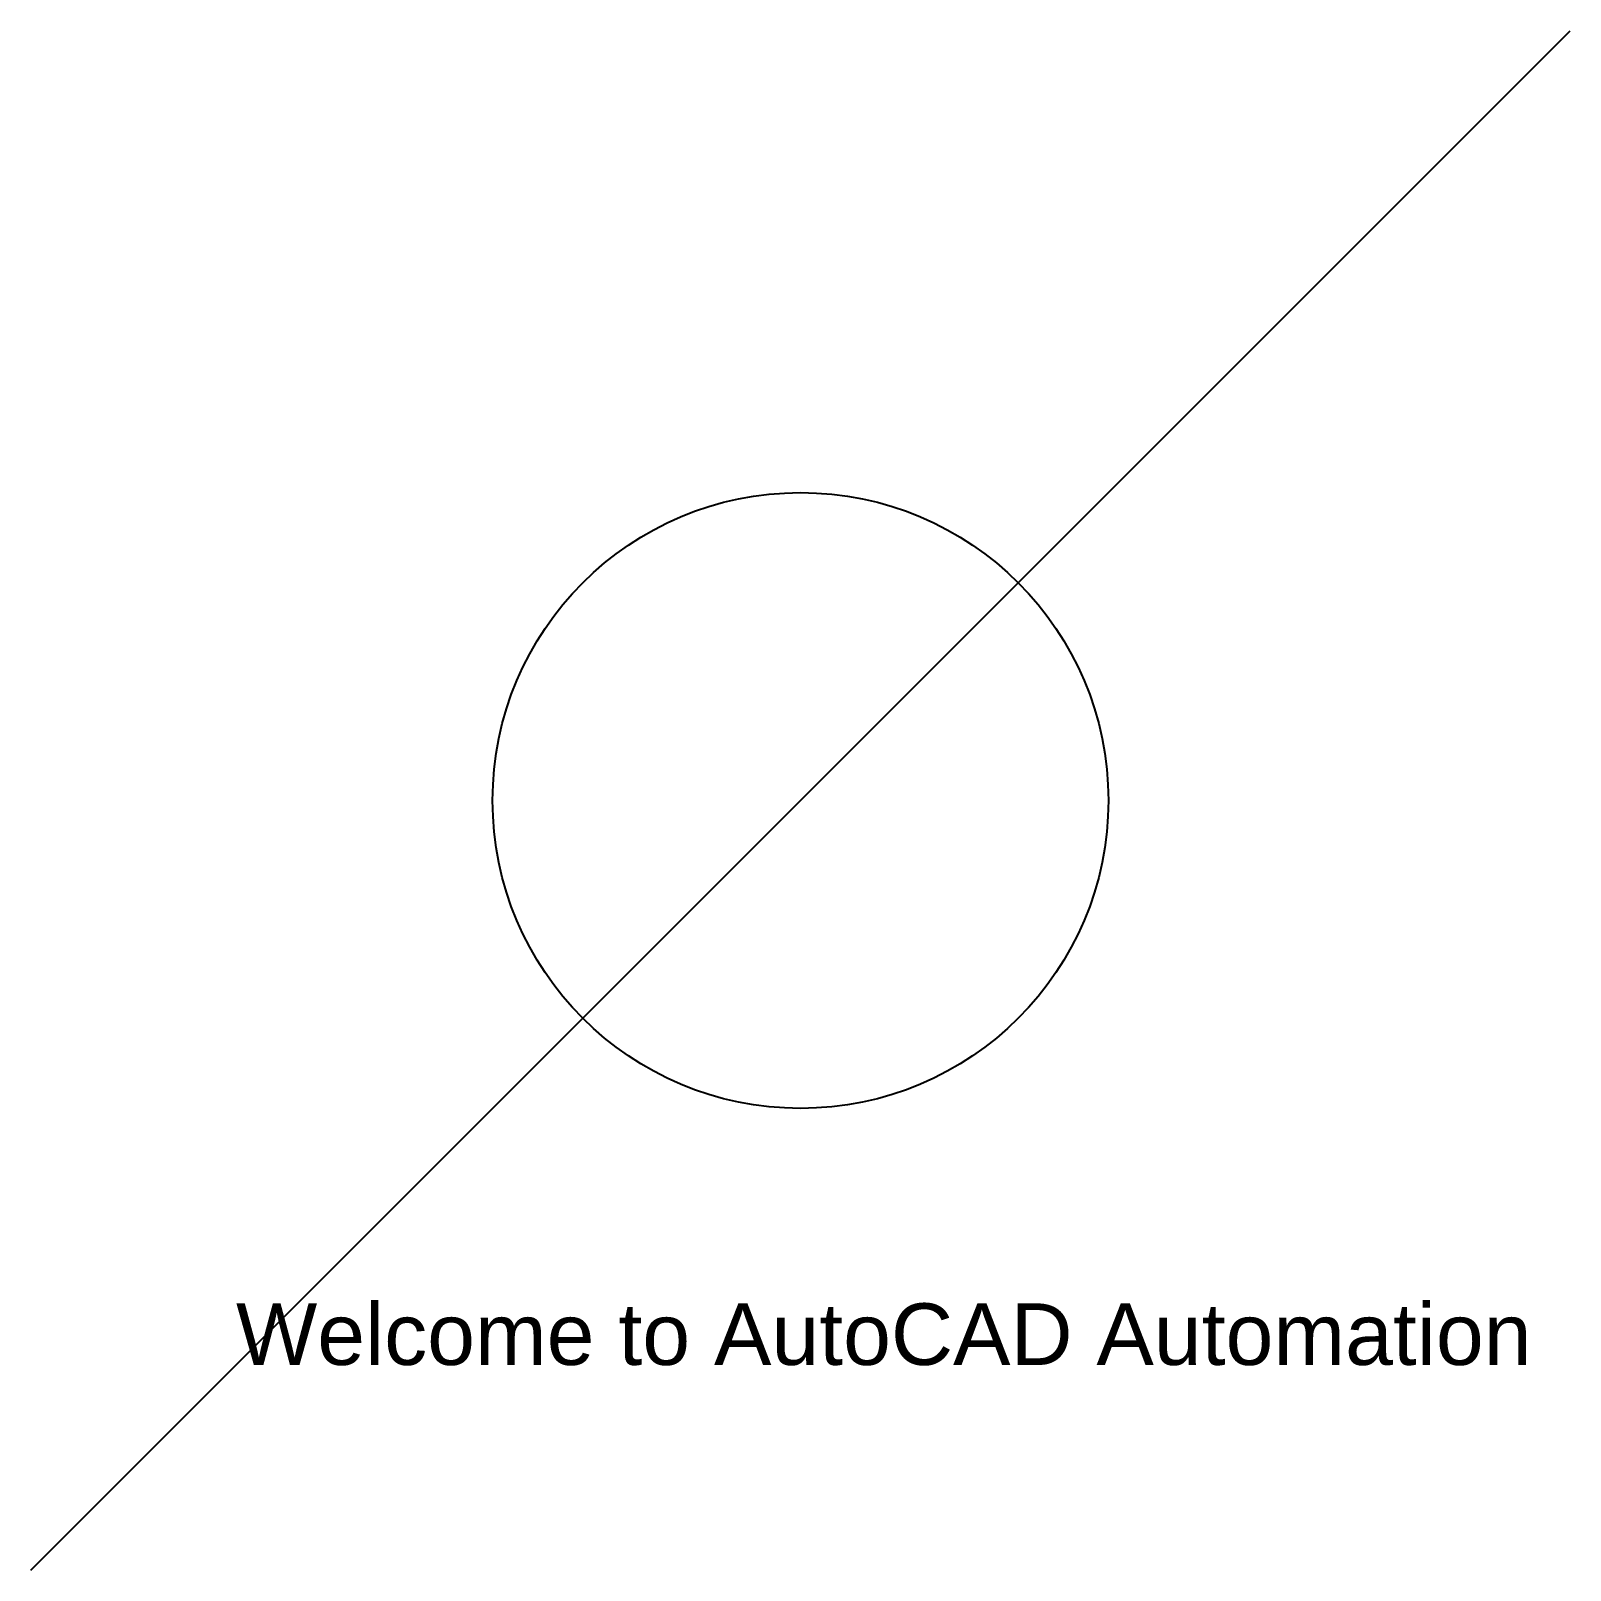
# Model space of a CAD drawing. Header units: inches. Extents: x 0 to 150, y 0 to 150.
import ezdxf

# ---------------------------------------------------------------- set-up
doc = ezdxf.new("R2010")
doc.units = ezdxf.units.IN
doc.header["$MEASUREMENT"] = 0
doc.styles.get("Standard").update_dxf_attribs({"font": 'arial.ttf'})

msp = doc.modelspace()

# ---------------------------------------------------------------- linework, layer by layer
msp.add_line((0, 0), (150, 150))
msp.add_circle((75, 75), 30)

# ---------------------------------------------------------------- texts
msp.add_text('Welcome to AutoCAD Automation', height=6).set_placement((20, 20))

doc.saveas('drawing.dxf')
